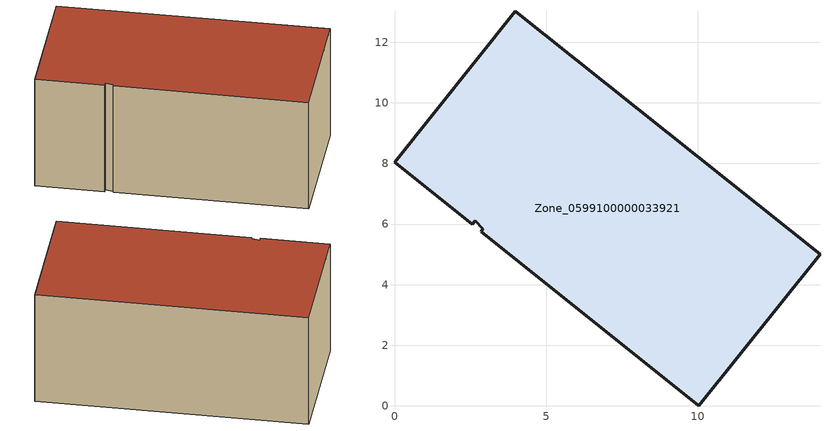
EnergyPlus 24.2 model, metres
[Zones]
Zone_0599100000033921
 floor ground (C_G): 2.86,5.75 2.91,5.84 2.66,6.11 2.56,5.99 0,8.04 3.98,13.03 14.03,5.01 10.03,0 z0.51
 wall outside (C_F): 10.03,0 14.03,5.01 3.98,13.03 0,8.04 2.56,5.99 2.66,6.11 2.91,5.84 2.86,5.75 10.03,0 z0.51:6.37
 roof outside (C_R): 2.91,5.84 2.86,5.75 10.03,0 14.03,5.01 3.98,13.03 0,8.04 2.56,5.99 2.66,6.11 z6.37
[BUILDING]
Pand.0599100000033921: North Axis=0; Terrain=City; Loads Convergence Tolerance Value=0.04; Temperature Convergence Tolerance Value=0.4; Solar Distribution=FullExterior; Maximum Number of Warmup Days=25; Minimum Number of Warmup Days=1
[Site:Location]
Rotterdam.The.Hague.AP_ZH_NLD Design_Conditions: Latitude=51.96; Longitude=4.45; Time Zone=1; Elevation=-4.5
[SITE:GROUNDTEMPERATURE:BUILDINGSURFACE]
18, 18, 18, 18, 18, 18, 18, 18, 18, 18, 18, 18
[MATERIAL] Thermal Absorptance=0.9; Solar Absorptance=0.7; Visible Absorptance=0.7
Name | Roughness | Thickness | Conductivity | Density | Specific Heat
G.TC.1946-1964 | MediumSmooth | 0.15 | 1 | 540 | 1210
F.TC.1946-1964 | Rough | 0.3 | 0.857143 | 1920 | 840
R.TC.1946-1964 | MediumRough | 0.2 | 0.235294 | 1500 | 1000
[CONSTRUCTION]
C_G: G.TC.1946-1964
C_F: F.TC.1946-1964
C_R: R.TC.1946-1964
[ZONE]
Zone_0599100000033921: Type=1; Multiplier=1; Ceiling Height=Autocalculate; Volume=Autocalculate; Floor Area=autocalculate; Part of Total Floor Area=Yes
[ZONEINFILTRATION:DESIGNFLOWRATE]
Infil_Zone_0599100000033921: Zone or ZoneList or Space or SpaceList=Zone_0599100000033921; Schedule=AlwaysOn; Design Flow Rate Calculation Method=Flow/Area; Flow Rate per Floor Area=0.003; Constant Term Coefficient=1; Temperature Term Coefficient=0; Velocity Term Coefficient=0; Velocity Squared Term Coefficient=0
[HVACTEMPLATE:ZONE:IDEALLOADSAIRSYSTEM]
Zone_0599100000033921: Maximum Heating Supply Air Temperature=50; Minimum Cooling Supply Air Temperature=13; Maximum Heating Supply Air Humidity Ratio=0.0156; Minimum Cooling Supply Air Humidity Ratio=0.0077; Heating Limit=NoLimit; Cooling Limit=NoLimit; Dehumidification Control Type=ConstantSensibleHeatRatio; Cooling Sensible Heat Ratio=0.7; Dehumidification Setpoint=60; Humidification Control Type=None; Humidification Setpoint=30; Outdoor Air Method=None; Outdoor Air Flow Rate per Person=0.00944; Outdoor Air Flow Rate per Zone Floor Area=0; Outdoor Air Flow Rate per Zone=0; Demand Controlled Ventilation Type=None; Outdoor Air Economizer Type=NoEconomizer; Heat Recovery Type=None; Sensible Heat Recovery Effectiveness=0.7; Latent Heat Recovery Effectiveness=0.65
[ZONECONTROL:THERMOSTAT]
ThermostatControl_Zone_0599100000033921: Zone or ZoneList=Zone_0599100000033921; Control Type Schedule=DualSetpointControlType; Control 1=Thermostat_Zone_0599100000033921; Temperature Difference Between Cutout And Setpoint=0
[THERMOSTATSETPOINT:DUALSETPOINT]
Thermostat_Zone_0599100000033921: Heating Setpoint Temperature Schedule=HeatingSetpoint_Zone_0599100000033921; Cooling Setpoint Temperature Schedule=CoolingSetpoint_Zone_0599100000033921
[SCHEDULE:COMPACT]
HeatingSetpoint_Zone_0599100000033921: Through: 12/31, For: AllDays, Until: 24:00, 21
CoolingSetpoint_Zone_0599100000033921: Through: 12/31, For: AllDays, Until: 24:00, 24
DualSetpointControlType: Through: 12/31, For: AllDays, Until: 24:00, 4
AlwaysOn: Through: 12/31, For: AllDays, Until: 24:00, 1
